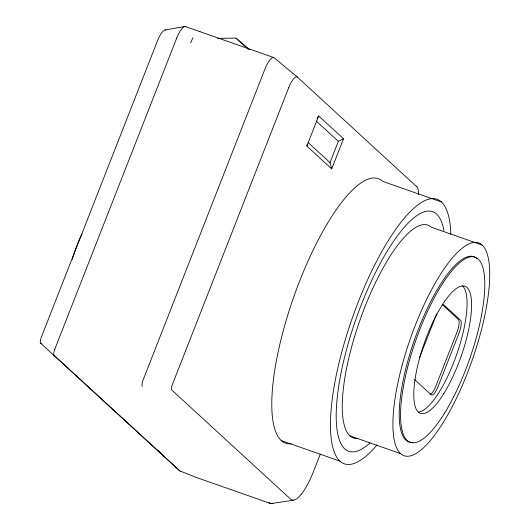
<?xml version="1.0" encoding="UTF-8"?>
<svg xmlns="http://www.w3.org/2000/svg" width="530" height="530" viewBox="0 0 530 530"><rect width="100%" height="100%" fill="white"/><g stroke="black" fill="none" stroke-linecap="round" stroke-linejoin="round"><path stroke-width="0.79" d="M317.006 118.594L318.689 115.938L343.519 138.741L331.7 168.898L306.87 146.095L307.049 144.677M54.776 349.217L176.755 37.961M288.698 87.728L172.522 384.171A5.148 1.491 -70.7 0 0 171.819 390.06L290.745 499.273A37.584 10.911 -70.7 0 0 300.987 494.563M306.87 146.095L318.689 115.938M331.7 168.898L330.018 162.617L338.352 141.358L343.519 138.741M320.299 454.157L313.349 471.892A38.531 11.19 -70.7 0 1 300.98 494.589M419.356 358.035L436.68 313.826M165.181 29.958L184.831 26.5M271.718 503.5L293.481 500.148M217.446 38.385L235.91 38.094L249.69 49.681M185.434 26.553L273.712 57.532M441.444 201.983L382.726 181.393A140.152 40.684 -70.7 0 0 293.236 298.397A140.152 40.684 -70.7 0 0 291.275 443.809M482.187 245.072A112.764 32.734 -70.7 0 0 398.355 380.732A112.764 32.734 -70.7 0 0 443.451 422.158A112.764 32.734 -70.7 0 0 482.187 245.072L431.519 227.304A112.764 32.734 -70.7 0 0 359.519 321.445A112.764 32.734 -70.7 0 0 357.942 438.442M349.813 435.806L400.475 453.574M281.172 440.529L339.889 461.12M270.154 503.354L195.848 477.292L180.631 471.23M165.757 30.018A14.8 4.3 -70.7 0 0 157.47 40.856L41.294 337.292A5.181 1.504 -70.7 0 0 40.479 342.99L42.095 343.897M199.406 31.469L199.923 31.78M246.437 47.667L248.312 49.244M40.618 343.175L179.306 470.448L54.053 355.385M416.706 186.706L297.436 77.148L274.229 57.836A15.549 4.512 -70.7 0 0 265.007 68.913L143.027 380.169A5.439 1.577 -70.7 0 0 142.312 386.35M235.91 38.094L245.185 46.613M316.337 121.138L338.352 141.358M308.003 142.398L330.018 162.617M442.305 304.677L458.377 319.444A11.508 3.339 -70.7 0 1 456.867 332.529L435.958 385.88A11.508 3.339 -70.7 0 1 429.956 394.353M414.559 379.507L431.228 394.817A11.508 3.339 -70.7 0 0 438.058 386.622L458.967 333.264A11.508 3.339 -70.7 0 0 460.484 320.18L443.809 304.863A11.508 3.339 -70.7 0 0 442.47 304.743M157.913 449.983L161.054 453.806M54.047 355.405A5.413 1.57 -70.7 0 1 54.782 349.224M180.604 471.316A40.022 11.62 -70.7 0 1 179.259 470.56M176.768 37.968A15.469 4.492 -70.7 0 1 185.964 26.811M72.126 259.534A50.284 14.601 -70.7 0 1 82.024 233.922M190.701 42.851A15.536 4.512 -70.7 0 1 193.125 37.603M272.877 503.235A40.22 11.673 -70.7 0 1 268.823 502.553M412.857 442.331A98.116 28.488 -70.7 0 1 414.228 340.532A98.116 28.488 -70.7 0 1 476.881 258.613M288.711 87.742A14.714 4.273 -70.7 0 1 297.456 77.088M416.746 186.6A26.957 7.824 -70.7 0 1 418.481 194.49M377.035 444.915A140.152 40.684 -70.7 0 1 331.025 410.969A140.152 40.684 -70.7 0 1 393.492 232.577A140.152 40.684 -70.7 0 1 450.818 234.207M462.558 285.955A67.337 19.55 -70.7 0 1 456.761 354.245A67.337 19.55 -70.7 0 1 418.62 412.042M369.986 442.961A126.935 36.848 -70.7 0 1 355.603 320.18A126.935 36.848 -70.7 0 1 443.948 230.722M444.544 413.181A98.116 28.488 -70.7 0 0 478.245 259.09A98.116 28.488 -70.7 0 0 405.304 377.135A98.116 28.488 -70.7 0 0 444.544 413.181M443.968 393.3A67.337 19.55 -70.7 0 0 467.096 287.551A67.337 19.55 -70.7 0 0 417.037 368.562A67.337 19.55 -70.7 0 0 443.968 393.3"/></g></svg>
